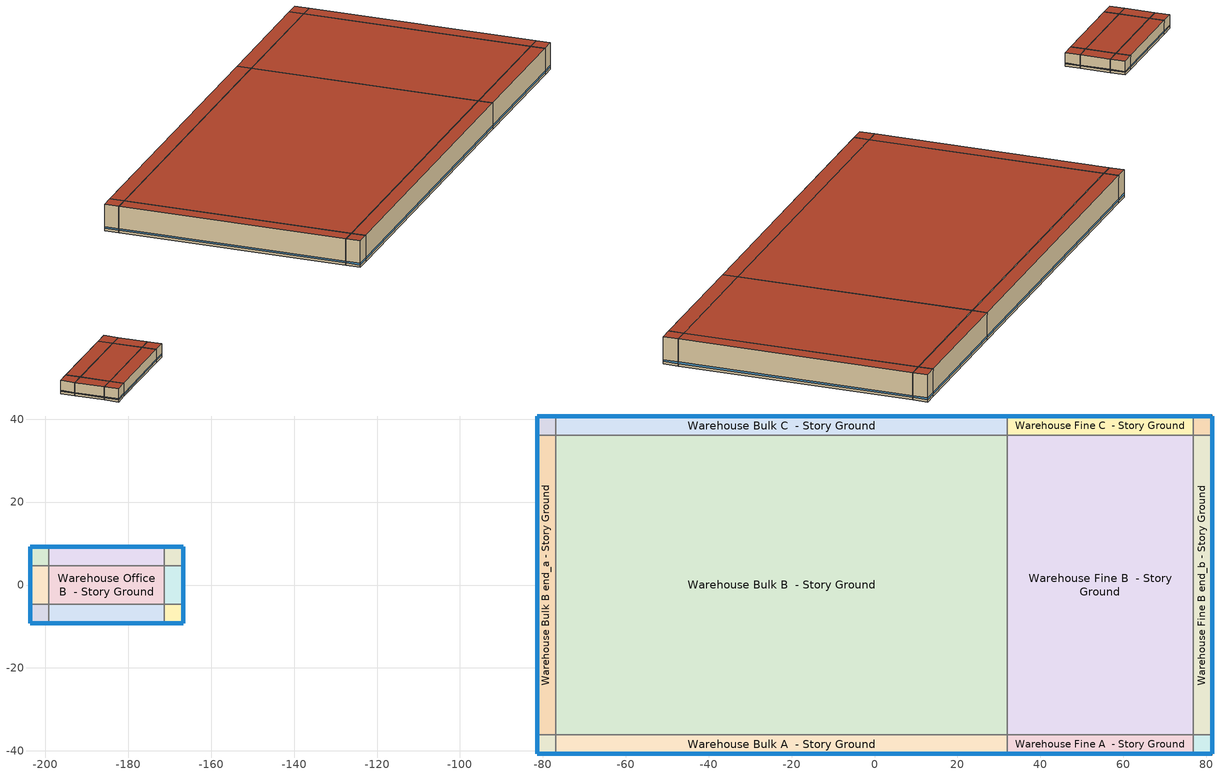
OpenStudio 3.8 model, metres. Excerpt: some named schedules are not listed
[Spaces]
Warehouse Bulk A end_a - Story Ground
 floor ground (Foundation F 126 Perim 914 Area 209): -81.4,-40.7 -81.4,-36.13 -76.83,-36.13 -76.83,-40.7 z0
 wall outside: -81.4,-36.13 -81.4,-40.7 -76.83,-40.7 z0:8.53
 wall to Warehouse Bulk B end_a - Story Ground: -76.83,-36.13 -81.4,-36.13 z0:8.53
 wall to Warehouse Bulk A  - Story Ground: -76.83,-40.7 -76.83,-36.13 z0:8.53
 window (Window U-0.75 SHGC 0.48): -81.4,-36.15 -81.4,-40.68 / -81.38,-40.7 -76.86,-40.7 z0.76:1.28
 roof outside: -76.83,-40.7 -76.83,-36.13 -81.4,-36.13 -81.4,-40.7 z8.53
Warehouse Bulk B end_a - Story Ground
 floor ground (Foundation F 126 Perim 7226 Area 33036): -81.4,-36.13 -81.4,36.13 -76.83,36.13 -76.83,-36.13 z0
 wall outside: -81.4,36.13 -81.4,-36.13 z0:8.53
 wall to Warehouse Bulk C end_a - Story Ground: -76.83,36.13 -81.4,36.13 z0:8.53
 wall to Warehouse Bulk B  - Story Ground: -76.83,-36.13 -76.83,36.13 z0:8.53
 window (Window U-0.75 SHGC 0.48): -81.4,36.1 -81.4,-36.1 z0.76:1.27
 roof outside: -76.83,-36.13 -76.83,36.13 -81.4,36.13 -81.4,-36.13 z8.53
Warehouse Bulk C end_a - Story Ground
 floor ground (Foundation F 126 Perim 914 Area 209): -81.4,36.13 -81.4,40.7 -76.83,40.7 -76.83,36.13 z0
 wall outside: -76.83,40.7 -81.4,40.7 -81.4,36.13 z0:8.53
 wall to Warehouse Bulk C  - Story Ground: -76.83,36.13 -76.83,40.7 z0:8.53
 window (Window U-0.75 SHGC 0.48): -81.4,40.68 -81.4,36.15 / -76.86,40.7 -81.38,40.7 z0.76:1.28
 roof outside: -76.83,36.13 -76.83,40.7 -81.4,40.7 -81.4,36.13 z8.53
Warehouse Bulk A  - Story Ground
 floor ground (Foundation F 126 Perim 10889 Area 49787): -76.83,-40.7 -76.83,-36.13 32.06,-36.13 32.06,-40.7 z0
 wall outside: -76.83,-40.7 32.06,-40.7 z0:8.53
 wall to Warehouse Bulk B  - Story Ground: 32.06,-36.13 -76.83,-36.13 z0:8.53
 wall to Warehouse Fine A  - Story Ground: 32.06,-40.7 32.06,-36.13 z0:8.53
 window (Window U-0.75 SHGC 0.48): -76.8,-40.7 32.04,-40.7 z0.76:1.27
 roof outside: 32.06,-40.7 32.06,-36.13 -76.83,-36.13 -76.83,-40.7 z8.53
Warehouse Bulk B  - Story Ground
 floor ground (Foundation F 126 Perim 0 Area 786852): -76.83,-36.13 -76.83,36.13 32.06,36.13 32.06,-36.13 z0
 wall to Warehouse Bulk C  - Story Ground: 32.06,36.13 -76.83,36.13 z0:8.53
 wall to Warehouse Fine B  - Story Ground: 32.06,-36.13 32.06,36.13 z0:8.53
 roof outside: 32.06,-36.13 32.06,36.13 -76.83,36.13 -76.83,-36.13 z8.53
Warehouse Bulk C  - Story Ground
 floor ground (Foundation F 126 Perim 10889 Area 49787): -76.83,36.13 -76.83,40.7 32.06,40.7 32.06,36.13 z0
 wall outside: 32.06,40.7 -76.83,40.7 z0:8.53
 wall to Warehouse Fine C  - Story Ground: 32.06,36.13 32.06,40.7 z0:8.53
 window (Window U-0.75 SHGC 0.48): 32.04,40.7 -76.8,40.7 z0.76:1.27
 roof outside: 32.06,36.13 32.06,40.7 -76.83,40.7 -76.83,36.13 z8.53
Warehouse Fine A  - Story Ground
 floor ground (Foundation F 126 Perim 4477 Area 20467): 32.06,-40.7 32.06,-36.13 76.83,-36.13 76.83,-40.7 z0
 wall outside: 32.06,-40.7 76.83,-40.7 z0:8.53
 wall to Warehouse Fine B  - Story Ground: 76.83,-36.13 32.06,-36.13 z0:8.53
 wall to Warehouse Fine A end_b - Story Ground: 76.83,-40.7 76.83,-36.13 z0:8.53
 window (Window U-0.75 SHGC 0.48): 32.09,-40.7 76.8,-40.7 z0.76:1.27
 roof outside: 76.83,-40.7 76.83,-36.13 32.06,-36.13 32.06,-40.7 z8.53
Warehouse Fine B  - Story Ground
 floor ground (Foundation F 126 Perim 0 Area 323469): 32.06,-36.13 32.06,36.13 76.83,36.13 76.83,-36.13 z0
 wall to Warehouse Fine C  - Story Ground: 76.83,36.13 32.06,36.13 z0:8.53
 wall to Warehouse Fine B end_b - Story Ground: 76.83,-36.13 76.83,36.13 z0:8.53
 roof outside: 76.83,-36.13 76.83,36.13 32.06,36.13 32.06,-36.13 z8.53
Warehouse Fine C  - Story Ground
 floor ground (Foundation F 126 Perim 4477 Area 20467): 32.06,36.13 32.06,40.7 76.83,40.7 76.83,36.13 z0
 wall outside: 76.83,40.7 32.06,40.7 z0:8.53
 wall to Warehouse Fine C end_b - Story Ground: 76.83,36.13 76.83,40.7 z0:8.53
 window (Window U-0.75 SHGC 0.48): 76.8,40.7 32.09,40.7 z0.76:1.27
 roof outside: 76.83,36.13 76.83,40.7 32.06,40.7 32.06,36.13 z8.53
Warehouse Fine A end_b - Story Ground
 floor ground (Foundation F 126 Perim 914 Area 209): 76.83,-40.7 76.83,-36.13 81.4,-36.13 81.4,-40.7 z0
 wall outside: 76.83,-40.7 81.4,-40.7 81.4,-36.13 z0:8.53
 wall to Warehouse Fine B end_b - Story Ground: 81.4,-36.13 76.83,-36.13 z0:8.53
 window (Window U-0.75 SHGC 0.48): 76.86,-40.7 81.38,-40.7 / 81.4,-40.68 81.4,-36.15 z0.76:1.28
 roof outside: 81.4,-40.7 81.4,-36.13 76.83,-36.13 76.83,-40.7 z8.53
Warehouse Fine B end_b - Story Ground
 floor ground (Foundation F 126 Perim 7226 Area 33036): 76.83,-36.13 76.83,36.13 81.4,36.13 81.4,-36.13 z0
 wall outside: 81.4,-36.13 81.4,36.13 z0:8.53
 wall to Warehouse Fine C end_b - Story Ground: 81.4,36.13 76.83,36.13 z0:8.53
 window (Window U-0.75 SHGC 0.48): 81.4,-36.1 81.4,36.1 z0.76:1.27
 roof outside: 81.4,-36.13 81.4,36.13 76.83,36.13 76.83,-36.13 z8.53
Warehouse Fine C end_b - Story Ground
 floor ground (Foundation F 126 Perim 914 Area 209): 76.83,36.13 76.83,40.7 81.4,40.7 81.4,36.13 z0
 wall outside: 81.4,36.13 81.4,40.7 76.83,40.7 z0:8.53
 window (Window U-0.75 SHGC 0.48): 81.38,40.7 76.86,40.7 / 81.4,36.15 81.4,40.68 z0.76:1.28
 roof outside: 81.4,36.13 81.4,40.7 76.83,40.7 76.83,36.13 z8.53
Warehouse Office A end_a - Story Ground
 floor ground (Foundation F 126 Perim 914 Area 209): -203.7,-9.24 -203.7,-4.67 -199.13,-4.67 -199.13,-9.24 z0
 wall outside: -203.7,-4.67 -203.7,-9.24 -199.13,-9.24 z0:4.27
 wall to Warehouse Office B end_a - Story Ground: -199.13,-4.67 -203.7,-4.67 z0:4.27
 wall to Warehouse Office A  - Story Ground: -199.13,-9.24 -199.13,-4.67 z0:4.27
 window (Window U-0.75 SHGC 0.48): -203.68,-9.24 -199.15,-9.24 / -203.7,-4.69 -203.7,-9.21 z0.76:1.02
 roof outside: -199.13,-9.24 -199.13,-4.67 -203.7,-4.67 -203.7,-9.24 z4.27
Warehouse Office B end_a - Story Ground
 floor ground (Foundation F 126 Perim 933 Area 4267): -203.7,-4.67 -203.7,4.67 -199.13,4.67 -199.13,-4.67 z0
 wall outside: -203.7,4.67 -203.7,-4.67 z0:4.27
 wall to Warehouse Office C end_a - Story Ground: -199.13,4.67 -203.7,4.67 z0:4.27
 wall to Warehouse Office B  - Story Ground: -199.13,-4.67 -199.13,4.67 z0:4.27
 window (Window U-0.75 SHGC 0.48): -203.7,4.64 -203.7,-4.64 z0.76:1.02
 roof outside: -199.13,-4.67 -199.13,4.67 -203.7,4.67 -203.7,-4.67 z4.27
Warehouse Office C end_a - Story Ground
 floor ground (Foundation F 126 Perim 914 Area 209): -203.7,4.67 -203.7,9.24 -199.13,9.24 -199.13,4.67 z0
 wall outside: -199.13,9.24 -203.7,9.24 -203.7,4.67 z0:4.27
 wall to Warehouse Office C  - Story Ground: -199.13,4.67 -199.13,9.24 z0:4.27
 window (Window U-0.75 SHGC 0.48): -203.7,9.21 -203.7,4.69 / -199.15,9.24 -203.68,9.24 z0.76:1.02
 roof outside: -199.13,4.67 -199.13,9.24 -203.7,9.24 -203.7,4.67 z4.27
Warehouse Office A  - Story Ground
 floor ground (Foundation F 126 Perim 2781 Area 12715): -199.13,-9.24 -199.13,-4.67 -171.32,-4.67 -171.32,-9.24 z0
 wall outside: -199.13,-9.24 -171.32,-9.24 z0:4.27
 wall to Warehouse Office B  - Story Ground: -171.32,-4.67 -199.13,-4.67 z0:4.27
 wall to Warehouse Office A end_b - Story Ground: -171.32,-9.24 -171.32,-4.67 z0:4.27
 window (Window U-0.75 SHGC 0.48): -199.1,-9.24 -171.34,-9.24 z0.76:1.02
 roof outside: -171.32,-9.24 -171.32,-4.67 -199.13,-4.67 -199.13,-9.24 z4.27
Warehouse Office B  - Story Ground
 floor ground (Foundation F 126 Perim 0 Area 25957): -199.13,-4.67 -199.13,4.67 -171.32,4.67 -171.32,-4.67 z0
 wall to Warehouse Office C  - Story Ground: -171.32,4.67 -199.13,4.67 z0:4.27
 wall to Warehouse Office B end_b - Story Ground: -171.32,-4.67 -171.32,4.67 z0:4.27
 roof outside: -171.32,-4.67 -171.32,4.67 -199.13,4.67 -199.13,-4.67 z4.27
Warehouse Office C  - Story Ground
 floor ground (Foundation F 126 Perim 2781 Area 12715): -199.13,4.67 -199.13,9.24 -171.32,9.24 -171.32,4.67 z0
 wall outside: -171.32,9.24 -199.13,9.24 z0:4.27
 wall to Warehouse Office C end_b - Story Ground: -171.32,4.67 -171.32,9.24 z0:4.27
 window (Window U-0.75 SHGC 0.48): -171.34,9.24 -199.1,9.24 z0.76:1.02
 roof outside: -171.32,4.67 -171.32,9.24 -199.13,9.24 -199.13,4.67 z4.27
Warehouse Office A end_b - Story Ground
 floor ground (Foundation F 126 Perim 914 Area 209): -171.32,-9.24 -171.32,-4.67 -166.75,-4.67 -166.75,-9.24 z0
 wall outside: -171.32,-9.24 -166.75,-9.24 -166.75,-4.67 z0:4.27
 wall to Warehouse Office B end_b - Story Ground: -166.75,-4.67 -171.32,-4.67 z0:4.27
 window (Window U-0.75 SHGC 0.48): -171.29,-9.24 -166.77,-9.24 / -166.75,-9.21 -166.75,-4.69 z0.76:1.02
 roof outside: -166.75,-9.24 -166.75,-4.67 -171.32,-4.67 -171.32,-9.24 z4.27
Warehouse Office B end_b - Story Ground
 floor ground (Foundation F 126 Perim 933 Area 4267): -171.32,-4.67 -171.32,4.67 -166.75,4.67 -166.75,-4.67 z0
 wall outside: -166.75,-4.67 -166.75,4.67 z0:4.27
 wall to Warehouse Office C end_b - Story Ground: -166.75,4.67 -171.32,4.67 z0:4.27
 window (Window U-0.75 SHGC 0.48): -166.75,-4.64 -166.75,4.64 z0.76:1.02
 roof outside: -166.75,-4.67 -166.75,4.67 -171.32,4.67 -171.32,-4.67 z4.27
Warehouse Office C end_b - Story Ground
 floor ground (Foundation F 126 Perim 914 Area 209): -171.32,4.67 -171.32,9.24 -166.75,9.24 -166.75,4.67 z0
 wall outside: -166.75,4.67 -166.75,9.24 -171.32,9.24 z0:4.27
 window (Window U-0.75 SHGC 0.48): -166.77,9.24 -171.29,9.24 / -166.75,4.69 -166.75,9.21 z0.76:1.02
 roof outside: -166.75,4.67 -166.75,9.24 -171.32,9.24 -171.32,4.67 z4.27
[Site]
Oswego Co_NY_USA: Latitude {deg}=43.35; Longitude {deg}=-76.39; Time Zone {hr}=-5; Elevation {m}=145; Terrain=City
[Site:WaterMainsTemperature]
Calculation Method=Correlation; Annual Average Outdoor Air Temperature {C}=9.245; Maximum Difference In Monthly Average Outdoor Air Temperatures {deltaC}=27.58
[SizingPeriod:DesignDay] Barometric Pressure {Pa}=99595; Rain Indicator=No; Snow Indicator=No; Day of Month=21; Daylight Saving Time Indicator=No; Humidity Condition Type=Wetbulb; Dry-Bulb Temperature Range Modifier Type=DefaultMultipliers
Name | Maximum Dry-Bulb Temperature {C} | Daily Dry-Bulb Temperature Range {deltaC} | Wind Speed {m/s} | Wind Direction {deg} | Month | Day Type | Wetbulb or DewPoint at Maximum Dry-Bulb {C} | Solar Model Indicator | ASHRAE Clear Sky Optical Depth for Beam Irradiance | ASHRAE Clear Sky Optical Depth for Diffuse Irradiance | Sky Clearness
Oswego Co Ann Clg .4% Condns DB=>MWB 1 | 31 | 10.4 | 3.6 | 260 | 7 | SummerDesignDay | 23.1 | ASHRAETau | 0.405 | 2.233
Oswego Co Ann Clg .4% Condns WB=>MDB 1 | 28.7 | 10.4 | 3.6 | 260 | 7 | SummerDesignDay | 23.9 | ASHRAETau | 0.405 | 2.233
Oswego Co Ann Htg 99.6% Condns DB 1 | -18.6 | 0 | 2.2 | 110 | 1 | WinterDesignDay | -18.6 | ASHRAEClearSky |  |  | 0
Oswego Co August .4% Condns DB=>MCWB 1 | 32.5 | 10.2 | 3.6 | 260 | 8 | SummerDesignDay | 23.2 | ASHRAETau | 0.412 | 2.245
[ClimateZones]
Climate Zone Institution Name 1=ASHRAE; Climate Zone Document Name 1=ANSI/ASHRAE Standard 169; Climate Zone Document Year 1=2006; Climate Zone Value 1=ASHRAE 169-2013-5A
[Building]
ComStock DOE Ref 1980-2004|Warehouse: North Axis {deg}=315; Default Construction Set=ComStock DOE Ref 1980-2004 - Warehouse - ASHRAE 169-2013-5A; Default Schedule Set=Building Default Schedule Set; Standards Building Type=Warehouse
[Site:GroundTemperature:FCfactorMethod]
January Ground Temperature {C}=9.7; February Ground Temperature {C}=6; March Ground Temperature {C}=-2.2; April Ground Temperature {C}=-3.4; May Ground Temperature {C}=-4.2; June Ground Temperature {C}=2.7; July Ground Temperature {C}=7.5; August Ground Temperature {C}=13.7; September Ground Temperature {C}=18.6; October Ground Temperature {C}=22; November Ground Temperature {C}=20.7; December Ground Temperature {C}=16.5
[Construction:FfactorGroundFloor] F-Factor {W/m-K}=1.26344
Name | Area {m2} | PerimeterExposed {m}
Foundation F 126 Perim 2781 Area 12715 | 127.152 | 27.811
Foundation F 126 Perim 0 Area 25957 | 259.575 | 0
Foundation F 126 Perim 914 Area 209 | 20.9032 | 9.144
Foundation F 126 Perim 933 Area 4267 | 42.6728 | 9.33352
Foundation F 126 Perim 7226 Area 33036 | 330.364 | 72.2581
Foundation F 126 Perim 10889 Area 49787 | 497.866 | 108.895
Foundation F 126 Perim 0 Area 786852 | 7868.52 | 0
Foundation F 126 Perim 4477 Area 20467 | 204.669 | 44.7657
Foundation F 126 Perim 0 Area 323469 | 3234.69 | 0
[DefaultConstructionSet]
ComStock DOE Ref 1980-2004 - Warehouse - ASHRAE 169-2013-5A: Default Exterior Surface Constructions=Default Surface Constructions 1; Default Interior Surface Constructions=Default Surface Constructions 2; Default Ground Contact Surface Constructions=Default Surface Constructions 3; Default Exterior SubSurface Constructions=Default Sub Surface Constructions 1; Default Interior SubSurface Constructions=Default Sub Surface Constructions 2; Interior Partition Construction=Typical Interior Partition
[DefaultSurfaceConstructions]
Name | Floor Construction | Wall Construction | Roof Ceiling Construction
Default Surface Constructions 1 | Typical Insulated Exterior Mass Floor | Typical Insulated Steel Framed Exterior Wall R-12.2 | Typical Insulated Metal Building Roof R-13.89
Default Surface Constructions 2 | Typical Interior Floor | Typical Interior Wall | Typical Interior Ceiling
Default Surface Constructions 3 | Typical Insulated Carpeted 6in Slab Floor | Typical Insulated Basement Mass Wall R-10.0
[Construction]
Typical Insulated Exterior Mass Floor: Typical Insulation R-10.89, 4 in. Normalweight Concrete Floor, Typical Carpet Pad
Typical Insulated Metal Building Roof R-13.89: Metal Roof Surface, Typical Insulation R-13.11
Typical Interior Floor: 100mm Normalweight concrete floor, CP02 CARPET PAD
Typical Interior Wall: G01 13mm gypsum board, G01 13mm gypsum board
Typical Interior Ceiling: CP02 CARPET PAD, 100mm Normalweight concrete floor
Typical Insulated Carpeted 6in Slab Floor: 6 in. Normalweight Concrete Floor, Typical Carpet Pad
Typical Insulated Basement Mass Wall R-10.0: Typical Insulation R-8.45, 8 in. Concrete Block Basement Wall
U 0.59 SHGC 0.39 Simple Glazing Window U-0.59 SHGC 0.39: U 0.59 SHGC 0.39 Simple Glazing U-0.59 SHGC 0.39
U 0.59 SHGC 0.39 Simple Glazing Window U-0.59 SHGC 0.39 1: U 0.59 SHGC 0.39 Simple Glazing U-0.59 SHGC 0.39 1
Typical Insulated Metal Door: F08 Metal surface, Typical Insulation R-10.02
Typical Overhead Door: Typical Insulation R-10.02
Typical Interior Window: Clear 3mm
Typical Interior Door; Typical Interior Partition: G05 25mm wood
Typical Insulated Steel Framed Exterior Wall R-12.2: 25mm Stucco, 5/8 in. Gypsum Board, Typical Insulation R-10.02, 5/8 in. Gypsum Board
InteriorFurnishings 1: Std Wood 6inch 1
Window U-0.75 SHGC 0.48: Simple Glazing Double - No LowE - Tinted/Reflective - Aluminum
[Material:NoMass] Roughness=Smooth; Thermal Absorptance=0.9; Solar Absorptance=0.7
Name | Thermal Resistance {m2-K/W} | Visible Absorptance
Typical Insulation R-10.89 | 1.91858 | 0.7
Typical Carpet Pad; CP02 CARPET PAD | 0.21648 | 0.8
Typical Insulation R-13.11 | 2.30859 | 0.7
Typical Insulation R-8.45 | 1.4881 | 0.7
Typical Insulation R-10.02 | 1.76396 | 0.7
[Material] Thermal Absorptance=0.9
Name | Roughness | Thickness {m} | Conductivity {W/m-K} | Density {kg/m3} | Specific Heat {J/kg-K} | Solar Absorptance | Visible Absorptance
4 in. Normalweight Concrete Floor | MediumRough | 0.1016 | 2.31 | 2322 | 832 | 0.7 | 0.7
Metal Roof Surface; F08 Metal surface | Smooth | 0.0008 | 45.28 | 7824 | 500 | 0.7 | 0.7
100mm Normalweight concrete floor | MediumRough | 0.1016 | 2.31045 | 2322 | 832.557 | 0.7 | 0.7
G01 13mm gypsum board | Smooth | 0.0127 | 0.160031 | 800.001 | 1090.73 | 0.7 | 0.5
6 in. Normalweight Concrete Floor | MediumRough | 0.1524 | 2.31 | 2322 | 832 | 0.7 | 0.7
8 in. Concrete Block Basement Wall | MediumRough | 0.2032 | 1.326 | 1842 | 912 | 0.7 | 0.7
G05 25mm wood | MediumSmooth | 0.0254 | 0.15 | 608 | 1630 | 0.5 | 0.5
25mm Stucco | Smooth | 0.0254 | 0.72 | 1856 | 840 | 0.7 | 0.7
5/8 in. Gypsum Board | MediumSmooth | 0.0159 | 0.16 | 800 | 1090 | 0.7 | 0.7
Std Wood 6inch 1 | MediumSmooth | 0.15 | 0.12 | 540 | 1210 | 0.7 | 0.7
[DefaultSubSurfaceConstructions]
Name | Fixed Window Construction | Operable Window Construction | Door Construction | Overhead Door Construction | Tubular Daylight Dome Construction | Tubular Daylight Diffuser Construction
Default Sub Surface Constructions 1 | U 0.59 SHGC 0.39 Simple Glazing Window U-0.59 SHGC 0.39 | U 0.59 SHGC 0.39 Simple Glazing Window U-0.59 SHGC 0.39 1 | Typical Insulated Metal Door | Typical Overhead Door | Typical Interior Window | Typical Interior Window
Default Sub Surface Constructions 2 | Typical Interior Window | Typical Interior Window | Typical Interior Door
[WindowMaterial:SimpleGlazingSystem]
Name | U-Factor {W/m2-K} | Solar Heat Gain Coefficient | Visible Transmittance
U 0.59 SHGC 0.39 Simple Glazing U-0.59 SHGC 0.39; U 0.59 SHGC 0.39 Simple Glazing U-0.59 SHGC 0.39 1 | 3.35018 | 0.39 | 0.31
Simple Glazing Double - No LowE - Tinted/Reflective - Aluminum | 4.25302 | 0.484 | 0.411
[WindowMaterial:Glazing]
Clear 3mm: Optical Data Type=SpectralAverage; Thickness {m}=0.003; Solar Transmittance at Normal Incidence=0.837; Front Side Solar Reflectance at Normal Incidence=0.075; Back Side Solar Reflectance at Normal Incidence=0.075; Visible Transmittance at Normal Incidence=0.898; Front Side Visible Reflectance at Normal Incidence=0.081; Back Side Visible Reflectance at Normal Incidence=0.081; Infrared Transmittance at Normal Incidence=0; Front Side Infrared Hemispherical Emissivity=0.84; Back Side Infrared Hemispherical Emissivity=0.84; Conductivity {W/m-K}=0.9; Dirt Correction Factor for Solar and Visible Transmittance=1; Solar Diffusing=No
[SpaceType] Standards Building Type=Warehouse
Name | Default Schedule Set | Design Specification Outdoor Air Object | Standards Space Type
Warehouse Office - ComStock DOE Ref 1980-2004 | Warehouse Office Schedule Set | Warehouse Office Ventilation | Office
Warehouse Fine - ComStock DOE Ref 1980-2004 | Warehouse Fine Schedule Set | Warehouse Fine Ventilation | Fine
Warehouse Bulk - ComStock DOE Ref 1980-2004 | Warehouse Bulk Schedule Set | Warehouse Bulk Ventilation | Bulk
[BuildingStory]
Story Ground: Nominal Z Coordinate {m}=0; Nominal Floor to Floor Height {m}=8.5344
[Space] Building Story=Story Ground
Name | Space Type | Thermal Zone
Warehouse Bulk A end_a - Story Ground | Warehouse Bulk - ComStock DOE Ref 1980-2004 | Zone Warehouse Bulk A end_a - Story Ground
Warehouse Bulk B end_a - Story Ground | Warehouse Bulk - ComStock DOE Ref 1980-2004 | Zone Warehouse Bulk B end_a - Story Ground
Warehouse Bulk C end_a - Story Ground | Warehouse Bulk - ComStock DOE Ref 1980-2004 | Zone Warehouse Bulk C end_a - Story Ground
Warehouse Bulk A  - Story Ground | Warehouse Bulk - ComStock DOE Ref 1980-2004 | Zone Warehouse Bulk A  - Story Ground
Warehouse Bulk B  - Story Ground | Warehouse Bulk - ComStock DOE Ref 1980-2004 | Zone Warehouse Bulk B  - Story Ground
Warehouse Bulk C  - Story Ground | Warehouse Bulk - ComStock DOE Ref 1980-2004 | Zone Warehouse Bulk C  - Story Ground
Warehouse Fine A  - Story Ground | Warehouse Fine - ComStock DOE Ref 1980-2004 | Zone Warehouse Fine A  - Story Ground
Warehouse Fine B  - Story Ground | Warehouse Fine - ComStock DOE Ref 1980-2004 | Zone Warehouse Fine B  - Story Ground
Warehouse Fine C  - Story Ground | Warehouse Fine - ComStock DOE Ref 1980-2004 | Zone Warehouse Fine C  - Story Ground
Warehouse Fine A end_b - Story Ground | Warehouse Fine - ComStock DOE Ref 1980-2004 | Zone Warehouse Fine A end_b - Story Ground
Warehouse Fine B end_b - Story Ground | Warehouse Fine - ComStock DOE Ref 1980-2004 | Zone Warehouse Fine B end_b - Story Ground
Warehouse Fine C end_b - Story Ground | Warehouse Fine - ComStock DOE Ref 1980-2004 | Zone Warehouse Fine C end_b - Story Ground
Warehouse Office A end_a - Story Ground | Warehouse Office - ComStock DOE Ref 1980-2004 | Zone Warehouse Office A end_a - Story Ground
Warehouse Office B end_a - Story Ground | Warehouse Office - ComStock DOE Ref 1980-2004 | Zone Warehouse Office B end_a - Story Ground
Warehouse Office C end_a - Story Ground | Warehouse Office - ComStock DOE Ref 1980-2004 | Zone Warehouse Office C end_a - Story Ground
Warehouse Office A  - Story Ground | Warehouse Office - ComStock DOE Ref 1980-2004 | Zone Warehouse Office A  - Story Ground
Warehouse Office B  - Story Ground | Warehouse Office - ComStock DOE Ref 1980-2004 | Zone Warehouse Office B  - Story Ground
Warehouse Office C  - Story Ground | Warehouse Office - ComStock DOE Ref 1980-2004 | Zone Warehouse Office C  - Story Ground
Warehouse Office A end_b - Story Ground | Warehouse Office - ComStock DOE Ref 1980-2004 | Zone Warehouse Office A end_b - Story Ground
Warehouse Office B end_b - Story Ground | Warehouse Office - ComStock DOE Ref 1980-2004 | Zone Warehouse Office B end_b - Story Ground
Warehouse Office C end_b - Story Ground | Warehouse Office - ComStock DOE Ref 1980-2004 | Zone Warehouse Office C end_b - Story Ground
[ThermalZone] Multiplier=1; Use Ideal Air Loads=No
Name | Thermostat
Zone Warehouse Bulk A end_a - Story Ground | Warehouse Bulk - ComStock DOE Ref 1980-2004 Thermostat 1
Zone Warehouse Bulk B end_a - Story Ground | Warehouse Bulk - ComStock DOE Ref 1980-2004 Thermostat 3
Zone Warehouse Bulk C end_a - Story Ground | Warehouse Bulk - ComStock DOE Ref 1980-2004 Thermostat 5
Zone Warehouse Bulk A  - Story Ground | Warehouse Bulk - ComStock DOE Ref 1980-2004 Thermostat
Zone Warehouse Bulk B  - Story Ground | Warehouse Bulk - ComStock DOE Ref 1980-2004 Thermostat 2
Zone Warehouse Bulk C  - Story Ground | Warehouse Bulk - ComStock DOE Ref 1980-2004 Thermostat 4
Zone Warehouse Fine A  - Story Ground | Warehouse Fine - ComStock DOE Ref 1980-2004 Thermostat
Zone Warehouse Fine B  - Story Ground | Warehouse Fine - ComStock DOE Ref 1980-2004 Thermostat 2
Zone Warehouse Fine C  - Story Ground | Warehouse Fine - ComStock DOE Ref 1980-2004 Thermostat 4
Zone Warehouse Fine A end_b - Story Ground | Warehouse Fine - ComStock DOE Ref 1980-2004 Thermostat 1
Zone Warehouse Fine B end_b - Story Ground | Warehouse Fine - ComStock DOE Ref 1980-2004 Thermostat 3
Zone Warehouse Fine C end_b - Story Ground | Warehouse Fine - ComStock DOE Ref 1980-2004 Thermostat 5
Zone Warehouse Office A end_a - Story Ground | Warehouse Office - ComStock DOE Ref 1980-2004 Thermostat 1
Zone Warehouse Office B end_a - Story Ground | Warehouse Office - ComStock DOE Ref 1980-2004 Thermostat 4
Zone Warehouse Office C end_a - Story Ground | Warehouse Office - ComStock DOE Ref 1980-2004 Thermostat 7
Zone Warehouse Office A  - Story Ground | Warehouse Office - ComStock DOE Ref 1980-2004 Thermostat
Zone Warehouse Office B  - Story Ground | Warehouse Office - ComStock DOE Ref 1980-2004 Thermostat 3
Zone Warehouse Office C  - Story Ground | Warehouse Office - ComStock DOE Ref 1980-2004 Thermostat 6
Zone Warehouse Office A end_b - Story Ground | Warehouse Office - ComStock DOE Ref 1980-2004 Thermostat 2
Zone Warehouse Office B end_b - Story Ground | Warehouse Office - ComStock DOE Ref 1980-2004 Thermostat 5
Zone Warehouse Office C end_b - Story Ground | Warehouse Office - ComStock DOE Ref 1980-2004 Thermostat 8
[Lights:Definition] Design Level Calculation Method=Watts/Area; Fraction Visible=0.2; Return Air Fraction=0
Name | Watts per Space Floor Area {W/m2} | Fraction Radiant
Warehouse Fine - ComStock DOE Ref 1980-2004 General Lights Definition | 5.10211 | 0.465
Warehouse Bulk - ComStock DOE Ref 1980-2004 General Lights Definition | 2.47757 | 0.465
Warehouse Office - ComStock DOE Ref 1980-2004 General Lights Definition | 6.10233 | 0.365
[ElectricEquipment:Definition] Design Level Calculation Method=Watts/Area; Fraction Latent=0; Fraction Radiant=0.5; Fraction Lost=0
Name | Watts per Space Floor Area {W/m2}
Warehouse Bulk Elec Equip Definition | 8.82014
Warehouse Office Elec Equip Definition | 27.8041
[ElectricEquipment]
Name | Electric Equipment Definition | Space or SpaceType
Warehouse Bulk Elec Equip | Warehouse Bulk Elec Equip Definition | Warehouse Bulk - ComStock DOE Ref 1980-2004
Warehouse Office Elec Equip | Warehouse Office Elec Equip Definition | Warehouse Office - ComStock DOE Ref 1980-2004
[DesignSpecification:OutdoorAir] Outdoor Air Method=Sum
Name | Outdoor Air Flow per Floor Area {m3/s-m2} | Outdoor Air Flow per Person {m3/s-person}
Warehouse Bulk Ventilation; Warehouse Fine Ventilation | 0.000254
Warehouse Office Ventilation |  | 0.00943895
[DefaultScheduleSet]
Name | Number of People Schedule | People Activity Level Schedule | Lighting Schedule | Electric Equipment Schedule | Infiltration Schedule | Hours of Operation Schedule
Warehouse Bulk Schedule Set; Warehouse Fine Schedule Set | Warehouse Bldg Occ | Warehouse Activity | Warehouse BLDG_LIGHT_STORAGE_SCH | Warehouse Bldg Equip | Always On
Warehouse Office Schedule Set | Warehouse Bldg Occ | Warehouse Activity | Warehouse BLDG_LIGHT_OFFICE_SCH | Warehouse Office_Plug_SCH | Always On
Building Default Schedule Set |  |  |  |  |  | Building Hours of Operation NonResidential
[People:Definition]
Warehouse Office People Definition: Number of People Calculation Method=People/Area; People per Space Floor Area {person/m2}=0.0210973; Fraction Radiant=0.3
[People]
Warehouse Office People: People Definition=Warehouse Office People Definition; Space or SpaceType=Warehouse Office - ComStock DOE Ref 1980-2004; Work Efficiency Schedule=Work Efficiency Schedule; Clothing Insulation Schedule=Clothing Schedule; Air Velocity Schedule=Air Velocity Schedule; Multiplier=1
[Exterior:Lights:Definition]
Name | Design Level {W}
Parking Areas and Drives Def (W/ft^2) | 0.0276385
Building Facades Def (W/ft^2) | 0.15
Main Entries Def (W/ft) | 30
Other Doors Def (W/ft) | 20
[Exterior:Lights] Schedule=Always On Discrete; Control Option=AstronomicalClock
Name | Exterior Lights Definition | Multiplier
Parking Areas and Drives | Parking Areas and Drives Def (W/ft^2) | 60750
Building Facades | Building Facades Def (W/ft^2) | 49959.6
Main Entries | Main Entries Def (W/ft) | 120
Other Doors | Other Doors Def (W/ft) | 120
[ThermostatSetpoint:DualSetpoint]
Name | Heating Setpoint Temperature Schedule | Cooling Setpoint Temperature Schedule
Warehouse Bulk - ComStock DOE Ref 1980-2004 Thermostat; Warehouse Bulk - ComStock DOE Ref 1980-2004 Thermostat 1; Warehouse Bulk - ComStock DOE Ref 1980-2004 Thermostat 2; Warehouse Bulk - ComStock DOE Ref 1980-2004 Thermostat 3; Warehouse Bulk - ComStock DOE Ref 1980-2004 Thermostat 4; Warehouse Bulk - ComStock DOE Ref 1980-2004 Thermostat 5 | Warehouse HtgSetp BulkStorage | Warehouse ClgSetp BulkStorage
Warehouse Fine - ComStock DOE Ref 1980-2004 Thermostat; Warehouse Fine - ComStock DOE Ref 1980-2004 Thermostat 1; Warehouse Fine - ComStock DOE Ref 1980-2004 Thermostat 2; Warehouse Fine - ComStock DOE Ref 1980-2004 Thermostat 3; Warehouse Fine - ComStock DOE Ref 1980-2004 Thermostat 4; Warehouse Fine - ComStock DOE Ref 1980-2004 Thermostat 5 | Warehouse HtgSetp FineStorage | Warehouse ClgSetp FineStorage
Warehouse Office - ComStock DOE Ref 1980-2004 Thermostat; Warehouse Office - ComStock DOE Ref 1980-2004 Thermostat 1; Warehouse Office - ComStock DOE Ref 1980-2004 Thermostat 2; Warehouse Office - ComStock DOE Ref 1980-2004 Thermostat 3; Warehouse Office - ComStock DOE Ref 1980-2004 Thermostat 4; Warehouse Office - ComStock DOE Ref 1980-2004 Thermostat 5; Warehouse Office - ComStock DOE Ref 1980-2004 Thermostat 6; Warehouse Office - ComStock DOE Ref 1980-2004 Thermostat 7; Warehouse Office - ComStock DOE Ref 1980-2004 Thermostat 8 | Warehouse HtgSetp | Warehouse Cooling Setpoint
[InternalMass:Definition]
Internal Mass Definition 2: Construction=InteriorFurnishings 1; Design Level Calculation Method=SurfaceArea/Area; Surface Area per Space Floor Area=2
[InternalMass] Internal Mass Definition=Internal Mass Definition 2; Multiplier=1
Name | Space or SpaceType
Warehouse Office C  - Story Ground Mass | Warehouse Office C  - Story Ground
Warehouse Office B  - Story Ground Mass | Warehouse Office B  - Story Ground
Warehouse Office C end_a - Story Ground Mass | Warehouse Office C end_a - Story Ground
Warehouse Office B end_b - Story Ground Mass | Warehouse Office B end_b - Story Ground
Warehouse Office A end_b - Story Ground Mass | Warehouse Office A end_b - Story Ground
Warehouse Office B end_a - Story Ground Mass | Warehouse Office B end_a - Story Ground
Warehouse Office A  - Story Ground Mass | Warehouse Office A  - Story Ground
Warehouse Fine A end_b - Story Ground Mass | Warehouse Fine A end_b - Story Ground
Warehouse Fine B end_b - Story Ground Mass | Warehouse Fine B end_b - Story Ground
Warehouse Fine A  - Story Ground Mass | Warehouse Fine A  - Story Ground
Warehouse Fine B  - Story Ground Mass | Warehouse Fine B  - Story Ground
Warehouse Office C end_b - Story Ground Mass | Warehouse Office C end_b - Story Ground
Warehouse Fine C  - Story Ground Mass | Warehouse Fine C  - Story Ground
Warehouse Fine C end_b - Story Ground Mass | Warehouse Fine C end_b - Story Ground
Warehouse Office A end_a - Story Ground Mass | Warehouse Office A end_a - Story Ground
[Lights] Fraction Replaceable=1
Name | Lights Definition | Space or SpaceType
Warehouse Fine - ComStock DOE Ref 1980-2004 General Lighting | Warehouse Fine - ComStock DOE Ref 1980-2004 General Lights Definition | Warehouse Fine - ComStock DOE Ref 1980-2004
Warehouse Bulk - ComStock DOE Ref 1980-2004 General Lighting | Warehouse Bulk - ComStock DOE Ref 1980-2004 General Lights Definition | Warehouse Bulk - ComStock DOE Ref 1980-2004
Warehouse Office - ComStock DOE Ref 1980-2004 General Lighting | Warehouse Office - ComStock DOE Ref 1980-2004 General Lights Definition | Warehouse Office - ComStock DOE Ref 1980-2004
[SpaceInfiltration:DesignFlowRate] Design Flow Rate Calculation Method=Flow/ExteriorArea; Flow per Exterior Surface Area {m3/s-m2}=0.00227305; Velocity Term Coefficient=0
Name | Space or SpaceType | Schedule | Constant Term Coefficient | Temperature Term Coefficient | Velocity Squared Term Coefficient
Warehouse Office C  - Story Ground HVAC On Infiltration | Warehouse Office C  - Story Ground | Infiltration HVAC On Schedule | 0.0164 | 0.0054 | 0.036
Warehouse Office C  - Story Ground HVAC Off Infiltration | Warehouse Office C  - Story Ground | Infiltration HVAC Off Schedule | 0 | 0.009 | 0.0471
Warehouse Office B  - Story Ground HVAC On Infiltration | Warehouse Office B  - Story Ground | Infiltration HVAC On Schedule | 0.0164 | 0.0054 | 0.036
Warehouse Office B  - Story Ground HVAC Off Infiltration | Warehouse Office B  - Story Ground | Infiltration HVAC Off Schedule | 0 | 0.009 | 0.0471
Warehouse Office C end_a - Story Ground HVAC On Infiltration | Warehouse Office C end_a - Story Ground | Infiltration HVAC On Schedule | 0.0164 | 0.0054 | 0.036
Warehouse Office C end_a - Story Ground HVAC Off Infiltration | Warehouse Office C end_a - Story Ground | Infiltration HVAC Off Schedule | 0 | 0.009 | 0.0471
Warehouse Office B end_b - Story Ground HVAC On Infiltration | Warehouse Office B end_b - Story Ground | Infiltration HVAC On Schedule | 0.0164 | 0.0054 | 0.036
Warehouse Office B end_b - Story Ground HVAC Off Infiltration | Warehouse Office B end_b - Story Ground | Infiltration HVAC Off Schedule | 0 | 0.009 | 0.0471
Warehouse Office A end_b - Story Ground HVAC On Infiltration | Warehouse Office A end_b - Story Ground | Infiltration HVAC On Schedule | 0.0164 | 0.0054 | 0.036
Warehouse Office A end_b - Story Ground HVAC Off Infiltration | Warehouse Office A end_b - Story Ground | Infiltration HVAC Off Schedule | 0 | 0.009 | 0.0471
Warehouse Office B end_a - Story Ground HVAC On Infiltration | Warehouse Office B end_a - Story Ground | Infiltration HVAC On Schedule | 0.0164 | 0.0054 | 0.036
Warehouse Office B end_a - Story Ground HVAC Off Infiltration | Warehouse Office B end_a - Story Ground | Infiltration HVAC Off Schedule | 0 | 0.009 | 0.0471
Warehouse Office A  - Story Ground HVAC On Infiltration | Warehouse Office A  - Story Ground | Infiltration HVAC On Schedule | 0.0164 | 0.0054 | 0.036
Warehouse Office A  - Story Ground HVAC Off Infiltration | Warehouse Office A  - Story Ground | Infiltration HVAC Off Schedule | 0 | 0.009 | 0.0471
Warehouse Bulk A end_a - Story Ground HVAC On Infiltration | Warehouse Bulk A end_a - Story Ground | Infiltration HVAC On Schedule | 0.0164 | 0.0054 | 0.036
Warehouse Bulk A end_a - Story Ground HVAC Off Infiltration | Warehouse Bulk A end_a - Story Ground | Infiltration HVAC Off Schedule | 0 | 0.009 | 0.0471
Warehouse Bulk B end_a - Story Ground HVAC On Infiltration | Warehouse Bulk B end_a - Story Ground | Infiltration HVAC On Schedule | 0.0164 | 0.0054 | 0.036
Warehouse Bulk B end_a - Story Ground HVAC Off Infiltration | Warehouse Bulk B end_a - Story Ground | Infiltration HVAC Off Schedule | 0 | 0.009 | 0.0471
Warehouse Fine A end_b - Story Ground HVAC On Infiltration | Warehouse Fine A end_b - Story Ground | Infiltration HVAC On Schedule | 0.0164 | 0.0054 | 0.036
Warehouse Fine A end_b - Story Ground HVAC Off Infiltration | Warehouse Fine A end_b - Story Ground | Infiltration HVAC Off Schedule | 0 | 0.009 | 0.0471
Warehouse Bulk C end_a - Story Ground HVAC On Infiltration | Warehouse Bulk C end_a - Story Ground | Infiltration HVAC On Schedule | 0.0164 | 0.0054 | 0.036
Warehouse Bulk C end_a - Story Ground HVAC Off Infiltration | Warehouse Bulk C end_a - Story Ground | Infiltration HVAC Off Schedule | 0 | 0.009 | 0.0471
Warehouse Bulk A  - Story Ground HVAC On Infiltration | Warehouse Bulk A  - Story Ground | Infiltration HVAC On Schedule | 0.0164 | 0.0054 | 0.036
Warehouse Bulk A  - Story Ground HVAC Off Infiltration | Warehouse Bulk A  - Story Ground | Infiltration HVAC Off Schedule | 0 | 0.009 | 0.0471
Warehouse Bulk B  - Story Ground HVAC On Infiltration | Warehouse Bulk B  - Story Ground | Infiltration HVAC On Schedule | 0.0164 | 0.0054 | 0.036
Warehouse Bulk B  - Story Ground HVAC Off Infiltration | Warehouse Bulk B  - Story Ground | Infiltration HVAC Off Schedule | 0 | 0.009 | 0.0471
Warehouse Bulk C  - Story Ground HVAC On Infiltration | Warehouse Bulk C  - Story Ground | Infiltration HVAC On Schedule | 0.0164 | 0.0054 | 0.036
Warehouse Bulk C  - Story Ground HVAC Off Infiltration | Warehouse Bulk C  - Story Ground | Infiltration HVAC Off Schedule | 0 | 0.009 | 0.0471
Warehouse Fine B end_b - Story Ground HVAC On Infiltration | Warehouse Fine B end_b - Story Ground | Infiltration HVAC On Schedule | 0.0164 | 0.0054 | 0.036
Warehouse Fine B end_b - Story Ground HVAC Off Infiltration | Warehouse Fine B end_b - Story Ground | Infiltration HVAC Off Schedule | 0 | 0.009 | 0.0471
Warehouse Fine A  - Story Ground HVAC On Infiltration | Warehouse Fine A  - Story Ground | Infiltration HVAC On Schedule | 0.0164 | 0.0054 | 0.036
Warehouse Fine A  - Story Ground HVAC Off Infiltration | Warehouse Fine A  - Story Ground | Infiltration HVAC Off Schedule | 0 | 0.009 | 0.0471
Warehouse Fine B  - Story Ground HVAC On Infiltration | Warehouse Fine B  - Story Ground | Infiltration HVAC On Schedule | 0.0164 | 0.0054 | 0.036
Warehouse Fine B  - Story Ground HVAC Off Infiltration | Warehouse Fine B  - Story Ground | Infiltration HVAC Off Schedule | 0 | 0.009 | 0.0471
Warehouse Office C end_b - Story Ground HVAC On Infiltration | Warehouse Office C end_b - Story Ground | Infiltration HVAC On Schedule | 0.0164 | 0.0054 | 0.036
Warehouse Office C end_b - Story Ground HVAC Off Infiltration | Warehouse Office C end_b - Story Ground | Infiltration HVAC Off Schedule | 0 | 0.009 | 0.0471
Warehouse Fine C  - Story Ground HVAC On Infiltration | Warehouse Fine C  - Story Ground | Infiltration HVAC On Schedule | 0.0164 | 0.0054 | 0.036
Warehouse Fine C  - Story Ground HVAC Off Infiltration | Warehouse Fine C  - Story Ground | Infiltration HVAC Off Schedule | 0 | 0.009 | 0.0471
Warehouse Fine C end_b - Story Ground HVAC On Infiltration | Warehouse Fine C end_b - Story Ground | Infiltration HVAC On Schedule | 0.0164 | 0.0054 | 0.036
Warehouse Fine C end_b - Story Ground HVAC Off Infiltration | Warehouse Fine C end_b - Story Ground | Infiltration HVAC Off Schedule | 0 | 0.009 | 0.0471
Warehouse Office A end_a - Story Ground HVAC On Infiltration | Warehouse Office A end_a - Story Ground | Infiltration HVAC On Schedule | 0.0164 | 0.0054 | 0.036
Warehouse Office A end_a - Story Ground HVAC Off Infiltration | Warehouse Office A end_a - Story Ground | Infiltration HVAC Off Schedule | 0 | 0.009 | 0.0471
[Schedule:Ruleset]
Name | Default Day Schedule | Summer Design Day Schedule | Winter Design Day Schedule
Warehouse Bldg Occ | Warehouse Bldg Occ Default | Warehouse Bldg Occ Summer Design Day | Warehouse Bldg Occ Winter Design Day
Warehouse Activity | Warehouse Activity Default | Warehouse Activity Summer Design Day | Warehouse Activity Winter Design Day
Warehouse BLDG_LIGHT_STORAGE_SCH | Warehouse BLDG_LIGHT_STORAGE_SCH Default | Warehouse BLDG_LIGHT_STORAGE_SCH Summer Design Day | Warehouse BLDG_LIGHT_STORAGE_SCH Winter Design Day
Warehouse Bldg Equip | Warehouse Bldg Equip Default | Warehouse Bldg Equip Summer Design Day | Warehouse Bldg Equip Winter Design Day
Always On | Always On Default
Clothing Schedule | Clothing Schedule Default Winter Clothes
Air Velocity Schedule | Air Velocity Schedule Default
Work Efficiency Schedule | Work Efficiency Schedule Default
Warehouse BLDG_LIGHT_OFFICE_SCH | Warehouse BLDG_LIGHT_OFFICE_SCH Default | Warehouse BLDG_LIGHT_OFFICE_SCH Summer Design Day | Warehouse BLDG_LIGHT_OFFICE_SCH Winter Design Day
Warehouse Office_Plug_SCH | Warehouse Office_Plug_SCH Default | Warehouse Office_Plug_SCH Summer Design Day | Warehouse Office_Plug_SCH Winter Design Day
Warehouse HtgSetp BulkStorage | Warehouse HtgSetp BulkStorage Default | Schedule Day 2 | Schedule Day 3
Warehouse ClgSetp BulkStorage | Warehouse ClgSetp BulkStorage Default | Warehouse ClgSetp BulkStorage Summer Design Day | Warehouse ClgSetp BulkStorage Winter Design Day
Warehouse HtgSetp FineStorage | Warehouse HtgSetp FineStorage Default | Schedule Day 5 | Schedule Day 6
Warehouse ClgSetp FineStorage | Warehouse ClgSetp FineStorage Default | Warehouse ClgSetp FineStorage Summer Design Day | Warehouse ClgSetp FineStorage Winter Design Day
Warehouse HtgSetp | Warehouse HtgSetp Default | Warehouse HtgSetp Summer Design Day | Warehouse HtgSetp Winter Design Day
Warehouse Cooling Setpoint | Warehouse Cooling Setpoint Default | Warehouse Cooling Setpoint Summer Design Day
Building Hours of Operation NonResidential | Building Hours of Operation NonResidential Default | Building Hours of Operation NonResidential Summer Design Day | Building Hours of Operation NonResidential Winter Design Day
Infiltration HVAC On Schedule | Building Hours of Operation NonResidential Default 1 | Building Hours of Operation NonResidential Summer Design Day 1 | Building Hours of Operation NonResidential Winter Design Day 1
Infiltration HVAC Off Schedule | Infiltration HVAC Off Schedule Default Day Schedule | Infiltration HVAC Off Schedule Summer Design Day Schedule 1 | Infiltration HVAC Off Schedule Winter Design Day Schedule 1
[Schedule:Day]
Warehouse HtgSetp BulkStorage Default; Warehouse HtgSetp FineStorage Default: Average, 24, 0, 16.1111
Warehouse ClgSetp BulkStorage Default: Average, 24, 0, 50
Warehouse ClgSetp BulkStorage Winter Design Day; Warehouse ClgSetp BulkStorage Summer Design Day: 24, 0, 50
Warehouse ClgSetp FineStorage Default: Average, 24, 0, 26.7
Warehouse ClgSetp FineStorage Winter Design Day; Warehouse ClgSetp FineStorage Summer Design Day: 24, 0, 26.7
Warehouse HtgSetp Default: Average, 3, 45, 15.6, 18, 0, 21.1, 24, 0, 15.6
Warehouse HtgSetp Winter Design Day; Warehouse HtgSetp Summer Design Day: 6, 0, 15.6, 7, 0, 17.8, 8, 0, 20, 18, 0, 21, 24, 0, 15.6
Warehouse Cooling Setpoint Default: Average, 7, 30, 29.5556, 24, 0, 29.5556
Warehouse Cooling Setpoint Summer Design Day: 6, 0, 30, 17, 0, 24, 24, 0, 30
Building Hours of Operation NonResidential Default; Building Hours of Operation NonResidential Default 1: 5, 45, 0, 16, 0, 1, 24, 0, 0
Building Hours of Operation NonResidential Winter Design Day; Building Hours of Operation NonResidential Summer Design Day; Building Hours of Operation NonResidential Summer Design Day 1; Building Hours of Operation NonResidential Winter Design Day 1: 24, 0, 1
Infiltration HVAC Off Schedule Default Day Schedule: 5, 45, 1, 16, 0, 0, 24, 0, 1
Infiltration HVAC Off Schedule Summer Design Day Schedule 1; Infiltration HVAC Off Schedule Winter Design Day Schedule 1: 24, 0, 0
Schedule Day 2; Schedule Day 3; Schedule Day 5; Schedule Day 6: 24, 0, 16.1111
[Schedule:Rule]
Name | Schedule Ruleset | Rule Order | Day Schedule | Apply Saturday | Date Specification Type | Start Month | Start Day | End Month | End Day | Apply Sunday | Apply Monday | Apply Tuesday | Apply Wednesday | Apply Thursday | Apply Friday | Specific Month 1 | Specific Day 1 | Specific Month 2 | Specific Day 2 | Specific Month 3 | Specific Day 3 | Specific Month 4 | Specific Day 4 | Specific Month 5 | Specific Day 5 | Specific Month 6 | Specific Day 6 | Specific Month 7 | Specific Day 7 | Specific Month 8 | Specific Day 8 | Specific Month 9 | Specific Day 9 | Specific Month 10 | Specific Day 10 | Specific Month 11 | Specific Day 11 | Specific Month 12 | Specific Day 12 | Specific Month 13 | Specific Day 13 | Specific Month 14 | Specific Day 14 | Specific Month 15 | Specific Day 15 | Specific Month 16 | Specific Day 16 | Specific Month 17 | Specific Day 17 | Specific Month 18 | Specific Day 18 | Specific Month 19 | Specific Day 19 | Specific Month 20 | Specific Day 20 | Specific Month 21 | Specific Day 21 | Specific Month 22 | Specific Day 22 | Specific Month 23 | Specific Day 23 | Specific Month 24 | Specific Day 24 | Specific Month 25 | Specific Day 25 | Specific Month 26 | Specific Day 26 | Specific Month 27 | Specific Day 27 | Specific Month 28 | Specific Day 28 | Specific Month 29 | Specific Day 29 | Specific Month 30 | Specific Day 30 | Specific Month 31 | Specific Day 31 | Specific Month 32 | Specific Day 32 | Specific Month 33 | Specific Day 33 | Specific Month 34 | Specific Day 34 | Specific Month 35 | Specific Day 35 | Specific Month 36 | Specific Day 36 | Specific Month 37 | Specific Day 37 | Specific Month 38 | Specific Day 38 | Specific Month 39 | Specific Day 39 | Specific Month 40 | Specific Day 40 | Specific Month 41 | Specific Day 41 | Specific Month 42 | Specific Day 42 | Specific Month 43 | Specific Day 43 | Specific Month 44 | Specific Day 44 | Specific Month 45 | Specific Day 45 | Specific Month 46 | Specific Day 46 | Specific Month 47 | Specific Day 47 | Specific Month 48 | Specific Day 48 | Specific Month 49 | Specific Day 49 | Specific Month 50 | Specific Day 50 | Specific Month 51 | Specific Day 51 | Specific Month 52 | Specific Day 52 | Specific Month 53 | Specific Day 53 | Specific Month 54 | Specific Day 54 | Specific Month 55 | Specific Day 55 | Specific Month 56 | Specific Day 56 | Specific Month 57 | Specific Day 57 | Specific Month 58 | Specific Day 58 | Specific Month 59 | Specific Day 59 | Specific Month 60 | Specific Day 60 | Specific Month 61 | Specific Day 61 | Specific Month 62 | Specific Day 62 | Specific Month 63 | Specific Day 63 | Specific Month 64 | Specific Day 64 | Specific Month 65 | Specific Day 65 | Specific Month 66 | Specific Day 66 | Specific Month 67 | Specific Day 67 | Specific Month 68 | Specific Day 68 | Specific Month 69 | Specific Day 69 | Specific Month 70 | Specific Day 70 | Specific Month 71 | Specific Day 71 | Specific Month 72 | Specific Day 72 | Specific Month 73 | Specific Day 73 | Specific Month 74 | Specific Day 74 | Specific Month 75 | Specific Day 75 | Specific Month 76 | Specific Day 76 | Specific Month 77 | Specific Day 77 | Specific Month 78 | Specific Day 78 | Specific Month 79 | Specific Day 79 | Specific Month 80 | Specific Day 80 | Specific Month 81 | Specific Day 81 | Specific Month 82 | Specific Day 82 | Specific Month 83 | Specific Day 83 | Specific Month 84 | Specific Day 84 | Specific Month 85 | Specific Day 85 | Specific Month 86 | Specific Day 86 | Specific Month 87 | Specific Day 87 | Specific Month 88 | Specific Day 88 | Specific Month 89 | Specific Day 89 | Specific Month 90 | Specific Day 90 | Specific Month 91 | Specific Day 91 | Specific Month 92 | Specific Day 92 | Specific Month 93 | Specific Day 93 | Specific Month 94 | Specific Day 94 | Specific Month 95 | Specific Day 95 | Specific Month 96 | Specific Day 96 | Specific Month 97 | Specific Day 97 | Specific Month 98 | Specific Day 98 | Specific Month 99 | Specific Day 99 | Specific Month 100 | Specific Day 100 | Specific Month 101 | Specific Day 101 | Specific Month 102 | Specific Day 102 | Specific Month 103 | Specific Day 103 | Specific Month 104 | Specific Day 104
Schedule Rule 8 | Warehouse HtgSetp | 1 | Warehouse HtgSetp Sat Day | Yes | DateRange | 1 | 1 | 12 | 31
Schedule Rule 9 | Warehouse HtgSetp | 0 | Warehouse HtgSetp Sun Day |  | DateRange | 1 | 1 | 12 | 31 | Yes
Building Hours of Operation NonResidential Sunday Rule | Building Hours of Operation NonResidential | 0 | Building Hours of Operation NonResidential Sunday | Yes | DateRange | 1 | 1 | 12 | 31 | Yes
autogen Warehouse ClgSetp BulkStorage 0 | Warehouse ClgSetp BulkStorage | 0 | autogen Warehouse ClgSetp BulkStorage 0_day_sch | Yes | SpecificDates |  |  |  |  | Yes | Yes | Yes | Yes | Yes | Yes | 1 | 6 | 1 | 7 | 1 | 13 | 1 | 14 | 1 | 20 | 1 | 21 | 1 | 27 | 1 | 28 | 2 | 3 | 2 | 4 | 2 | 10 | 2 | 11 | 2 | 17 | 2 | 18 | 2 | 24 | 2 | 25 | 3 | 3 | 3 | 4 | 3 | 10 | 3 | 11 | 3 | 17 | 3 | 18 | 3 | 24 | 3 | 25 | 3 | 31 | 4 | 1 | 4 | 7 | 4 | 8 | 4 | 14 | 4 | 15 | 4 | 21 | 4 | 22 | 4 | 28 | 4 | 29 | 5 | 5 | 5 | 6 | 5 | 12 | 5 | 13 | 5 | 19 | 5 | 20 | 5 | 26 | 5 | 27 | 6 | 2 | 6 | 3 | 6 | 9 | 6 | 10 | 6 | 16 | 6 | 17 | 6 | 23 | 6 | 24 | 6 | 30 | 7 | 1 | 7 | 7 | 7 | 8 | 7 | 14 | 7 | 15 | 7 | 21 | 7 | 22 | 7 | 28 | 7 | 29 | 8 | 4 | 8 | 5 | 8 | 11 | 8 | 12 | 8 | 18 | 8 | 19 | 8 | 25 | 8 | 26 | 9 | 1 | 9 | 2 | 9 | 8 | 9 | 9 | 9 | 15 | 9 | 16 | 9 | 22 | 9 | 23 | 9 | 29 | 9 | 30 | 10 | 6 | 10 | 7 | 10 | 13 | 10 | 14 | 10 | 20 | 10 | 21 | 10 | 27 | 10 | 28 | 11 | 3 | 11 | 4 | 11 | 10 | 11 | 11 | 11 | 17 | 11 | 18 | 11 | 24 | 11 | 25 | 12 | 1 | 12 | 2 | 12 | 8 | 12 | 9 | 12 | 15 | 12 | 16 | 12 | 22 | 12 | 23 | 12 | 29 | 12 | 30
autogen Warehouse ClgSetp FineStorage 0 | Warehouse ClgSetp FineStorage | 0 | autogen Warehouse ClgSetp FineStorage 0_day_sch | Yes | SpecificDates |  |  |  |  | Yes | Yes | Yes | Yes | Yes | Yes | 1 | 6 | 1 | 7 | 1 | 13 | 1 | 14 | 1 | 20 | 1 | 21 | 1 | 27 | 1 | 28 | 2 | 3 | 2 | 4 | 2 | 10 | 2 | 11 | 2 | 17 | 2 | 18 | 2 | 24 | 2 | 25 | 3 | 3 | 3 | 4 | 3 | 10 | 3 | 11 | 3 | 17 | 3 | 18 | 3 | 24 | 3 | 25 | 3 | 31 | 4 | 1 | 4 | 7 | 4 | 8 | 4 | 14 | 4 | 15 | 4 | 21 | 4 | 22 | 4 | 28 | 4 | 29 | 5 | 5 | 5 | 6 | 5 | 12 | 5 | 13 | 5 | 19 | 5 | 20 | 5 | 26 | 5 | 27 | 6 | 2 | 6 | 3 | 6 | 9 | 6 | 10 | 6 | 16 | 6 | 17 | 6 | 23 | 6 | 24 | 6 | 30 | 7 | 1 | 7 | 7 | 7 | 8 | 7 | 14 | 7 | 15 | 7 | 21 | 7 | 22 | 7 | 28 | 7 | 29 | 8 | 4 | 8 | 5 | 8 | 11 | 8 | 12 | 8 | 18 | 8 | 19 | 8 | 25 | 8 | 26 | 9 | 1 | 9 | 2 | 9 | 8 | 9 | 9 | 9 | 15 | 9 | 16 | 9 | 22 | 9 | 23 | 9 | 29 | 9 | 30 | 10 | 6 | 10 | 7 | 10 | 13 | 10 | 14 | 10 | 20 | 10 | 21 | 10 | 27 | 10 | 28 | 11 | 3 | 11 | 4 | 11 | 10 | 11 | 11 | 11 | 17 | 11 | 18 | 11 | 24 | 11 | 25 | 12 | 1 | 12 | 2 | 12 | 8 | 12 | 9 | 12 | 15 | 12 | 16 | 12 | 22 | 12 | 23 | 12 | 29 | 12 | 30
autogen Warehouse HtgSetp BulkStorage 0 | Warehouse HtgSetp BulkStorage | 0 | autogen Warehouse HtgSetp BulkStorage 0_day_sch | Yes | SpecificDates |  |  |  |  | Yes | Yes | Yes | Yes | Yes | Yes | 1 | 6 | 1 | 7 | 1 | 13 | 1 | 14 | 1 | 20 | 1 | 21 | 1 | 27 | 1 | 28 | 2 | 3 | 2 | 4 | 2 | 10 | 2 | 11 | 2 | 17 | 2 | 18 | 2 | 24 | 2 | 25 | 3 | 3 | 3 | 4 | 3 | 10 | 3 | 11 | 3 | 17 | 3 | 18 | 3 | 24 | 3 | 25 | 3 | 31 | 4 | 1 | 4 | 7 | 4 | 8 | 4 | 14 | 4 | 15 | 4 | 21 | 4 | 22 | 4 | 28 | 4 | 29 | 5 | 5 | 5 | 6 | 5 | 12 | 5 | 13 | 5 | 19 | 5 | 20 | 5 | 26 | 5 | 27 | 6 | 2 | 6 | 3 | 6 | 9 | 6 | 10 | 6 | 16 | 6 | 17 | 6 | 23 | 6 | 24 | 6 | 30 | 7 | 1 | 7 | 7 | 7 | 8 | 7 | 14 | 7 | 15 | 7 | 21 | 7 | 22 | 7 | 28 | 7 | 29 | 8 | 4 | 8 | 5 | 8 | 11 | 8 | 12 | 8 | 18 | 8 | 19 | 8 | 25 | 8 | 26 | 9 | 1 | 9 | 2 | 9 | 8 | 9 | 9 | 9 | 15 | 9 | 16 | 9 | 22 | 9 | 23 | 9 | 29 | 9 | 30 | 10 | 6 | 10 | 7 | 10 | 13 | 10 | 14 | 10 | 20 | 10 | 21 | 10 | 27 | 10 | 28 | 11 | 3 | 11 | 4 | 11 | 10 | 11 | 11 | 11 | 17 | 11 | 18 | 11 | 24 | 11 | 25 | 12 | 1 | 12 | 2 | 12 | 8 | 12 | 9 | 12 | 15 | 12 | 16 | 12 | 22 | 12 | 23 | 12 | 29 | 12 | 30
autogen Warehouse HtgSetp FineStorage 0 | Warehouse HtgSetp FineStorage | 0 | autogen Warehouse HtgSetp FineStorage 0_day_sch | Yes | SpecificDates |  |  |  |  | Yes | Yes | Yes | Yes | Yes | Yes | 1 | 6 | 1 | 7 | 1 | 13 | 1 | 14 | 1 | 20 | 1 | 21 | 1 | 27 | 1 | 28 | 2 | 3 | 2 | 4 | 2 | 10 | 2 | 11 | 2 | 17 | 2 | 18 | 2 | 24 | 2 | 25 | 3 | 3 | 3 | 4 | 3 | 10 | 3 | 11 | 3 | 17 | 3 | 18 | 3 | 24 | 3 | 25 | 3 | 31 | 4 | 1 | 4 | 7 | 4 | 8 | 4 | 14 | 4 | 15 | 4 | 21 | 4 | 22 | 4 | 28 | 4 | 29 | 5 | 5 | 5 | 6 | 5 | 12 | 5 | 13 | 5 | 19 | 5 | 20 | 5 | 26 | 5 | 27 | 6 | 2 | 6 | 3 | 6 | 9 | 6 | 10 | 6 | 16 | 6 | 17 | 6 | 23 | 6 | 24 | 6 | 30 | 7 | 1 | 7 | 7 | 7 | 8 | 7 | 14 | 7 | 15 | 7 | 21 | 7 | 22 | 7 | 28 | 7 | 29 | 8 | 4 | 8 | 5 | 8 | 11 | 8 | 12 | 8 | 18 | 8 | 19 | 8 | 25 | 8 | 26 | 9 | 1 | 9 | 2 | 9 | 8 | 9 | 9 | 9 | 15 | 9 | 16 | 9 | 22 | 9 | 23 | 9 | 29 | 9 | 30 | 10 | 6 | 10 | 7 | 10 | 13 | 10 | 14 | 10 | 20 | 10 | 21 | 10 | 27 | 10 | 28 | 11 | 3 | 11 | 4 | 11 | 10 | 11 | 11 | 11 | 17 | 11 | 18 | 11 | 24 | 11 | 25 | 12 | 1 | 12 | 2 | 12 | 8 | 12 | 9 | 12 | 15 | 12 | 16 | 12 | 22 | 12 | 23 | 12 | 29 | 12 | 30
Building Hours of Operation NonResidential Sunday Rule 1 | Infiltration HVAC On Schedule | 0 | Building Hours of Operation NonResidential Sunday 1 | Yes | DateRange | 1 | 1 | 12 | 31 | Yes
Infiltration HVAC Off Schedule Schedule Day 0 Rule | Infiltration HVAC Off Schedule | 0 | Infiltration HVAC Off Schedule Schedule Day 0 1 | Yes |  |  |  |  |  | Yes | No | No | No | No | No
[Schedule:Constant]
Always On Discrete: Value=1
